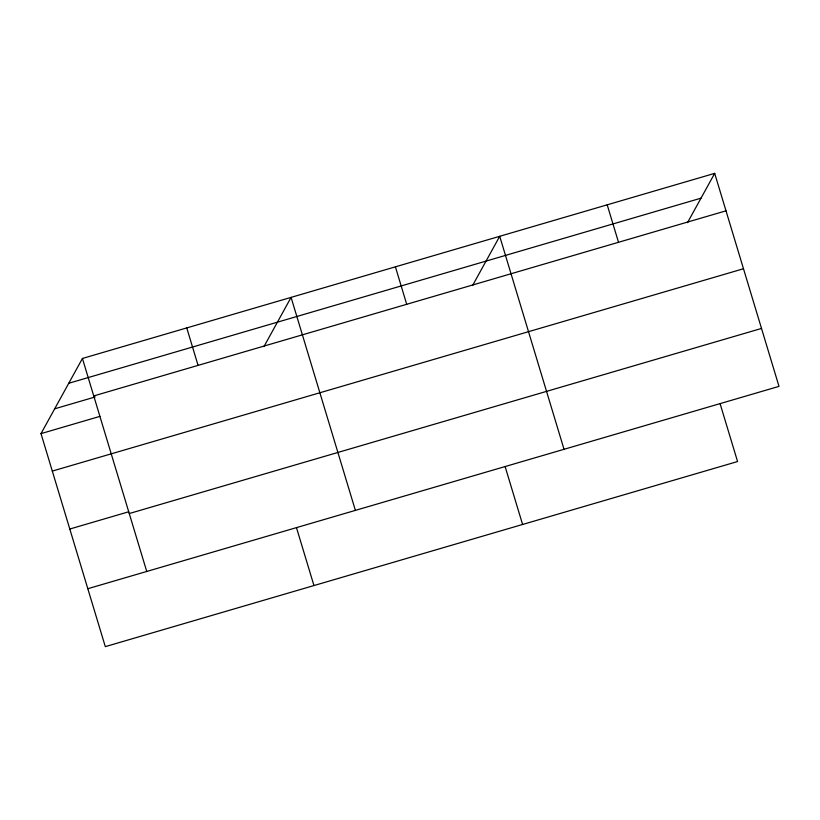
<?xml version="1.0" encoding="UTF-8"?>
<svg xmlns="http://www.w3.org/2000/svg" width="820" height="820" viewBox="0 0 820 820"><rect width="100%" height="100%" fill="white"/><g stroke="black" fill="none" stroke-linecap="round" stroke-linejoin="round"><path stroke-width="1.23" d="M720.073 403.604L737.569 461.537L105.308 646.642L41 433.626L82.43 358.463L714.691 173.358L779 386.374L87.822 588.709M263.907 346.675L291.079 297.383L355.388 510.388M472.545 285.585L499.718 236.293L564.037 449.309M687.508 222.65L714.691 173.358M68.757 383.268L701.018 198.163M93.746 395.927L725.997 210.822M54.673 408.821L95.171 396.962M41 433.626L99.907 416.375M52.306 471.09L743.484 268.755M69.802 529.023L128.709 511.772M129.252 513.545L761.514 328.441M607.2 204.826L618.516 242.289M505.11 466.539L522.596 524.472M395.404 266.838L406.71 304.302M296.461 527.619L313.957 585.552M186.755 327.918L198.071 365.382M82.43 358.463L146.749 571.478"/></g></svg>
